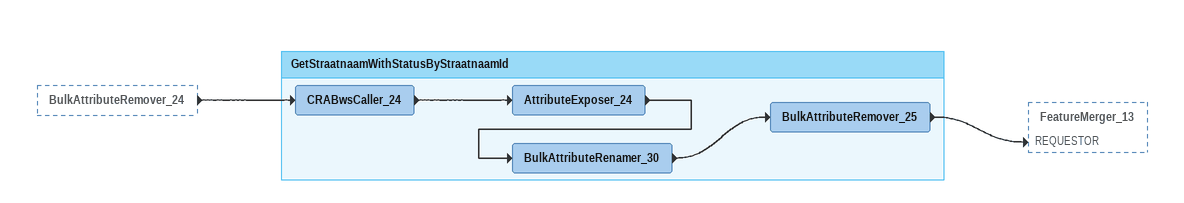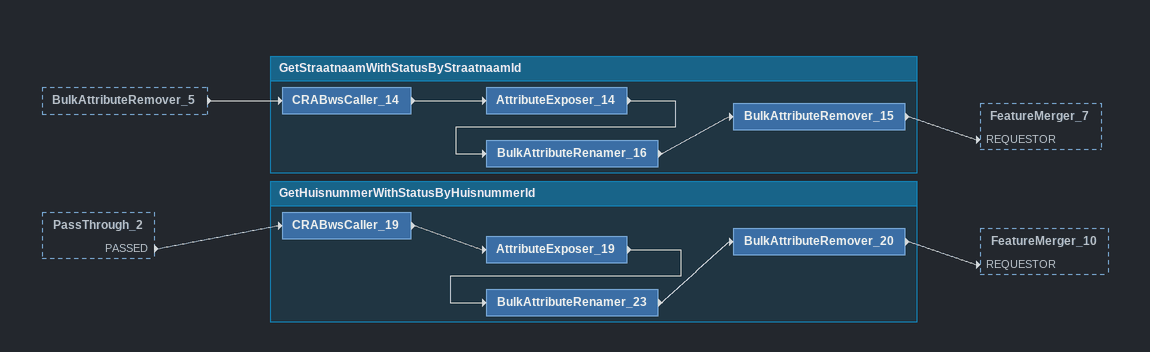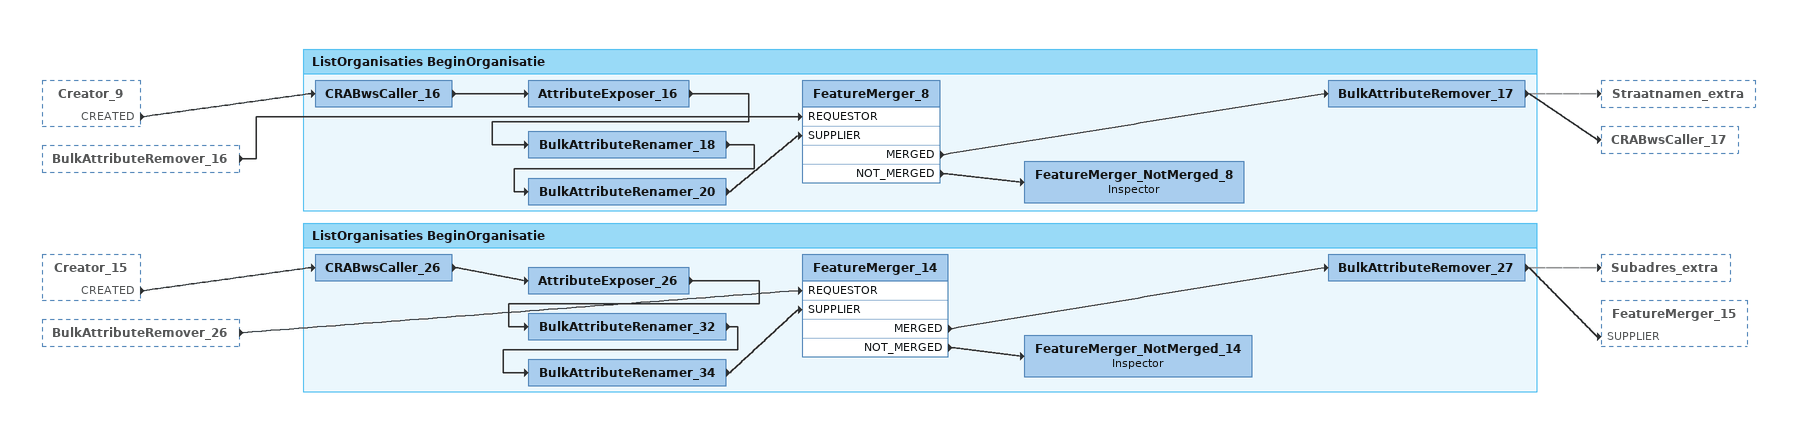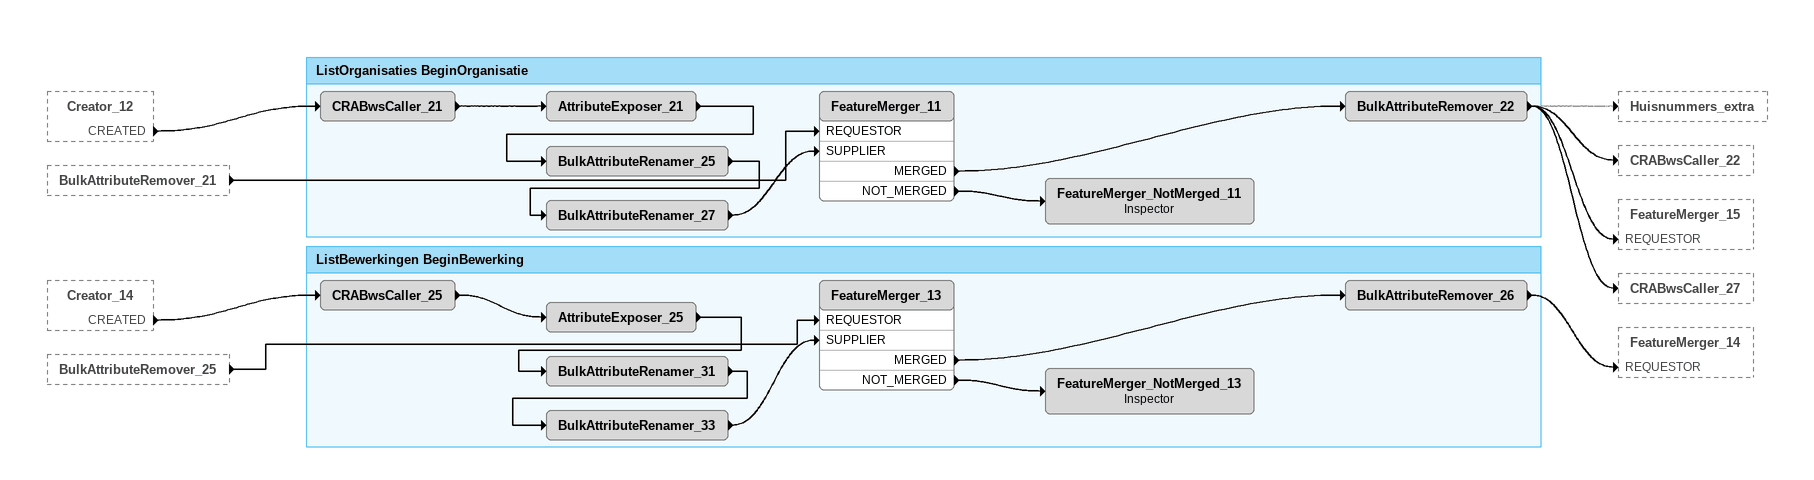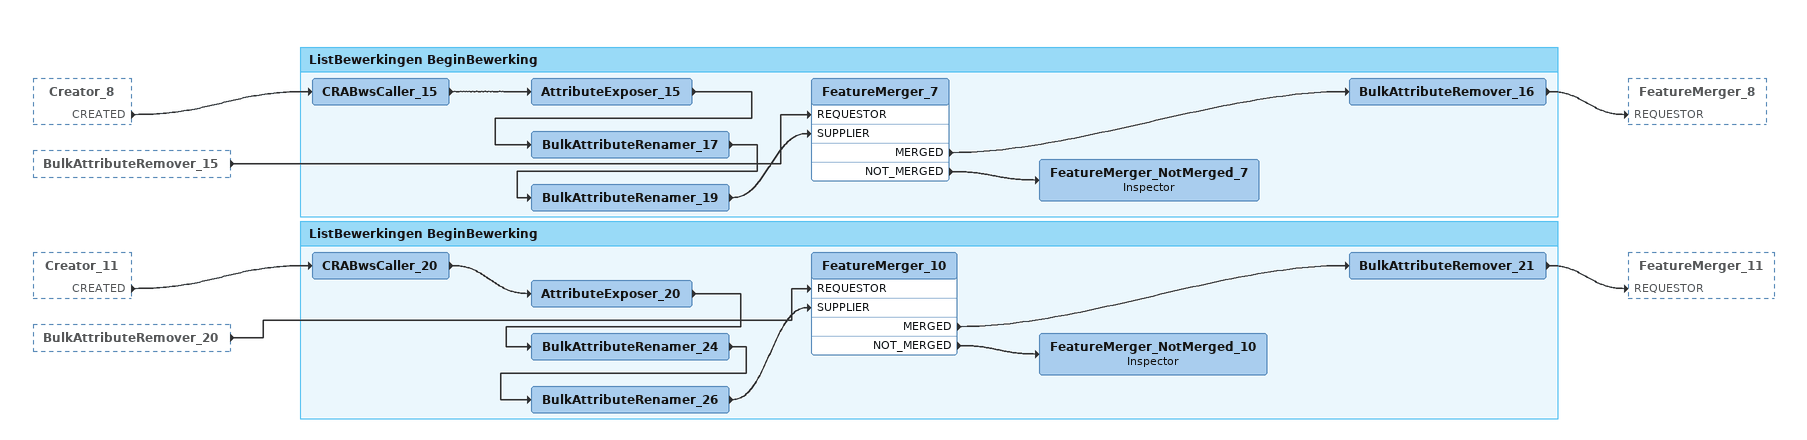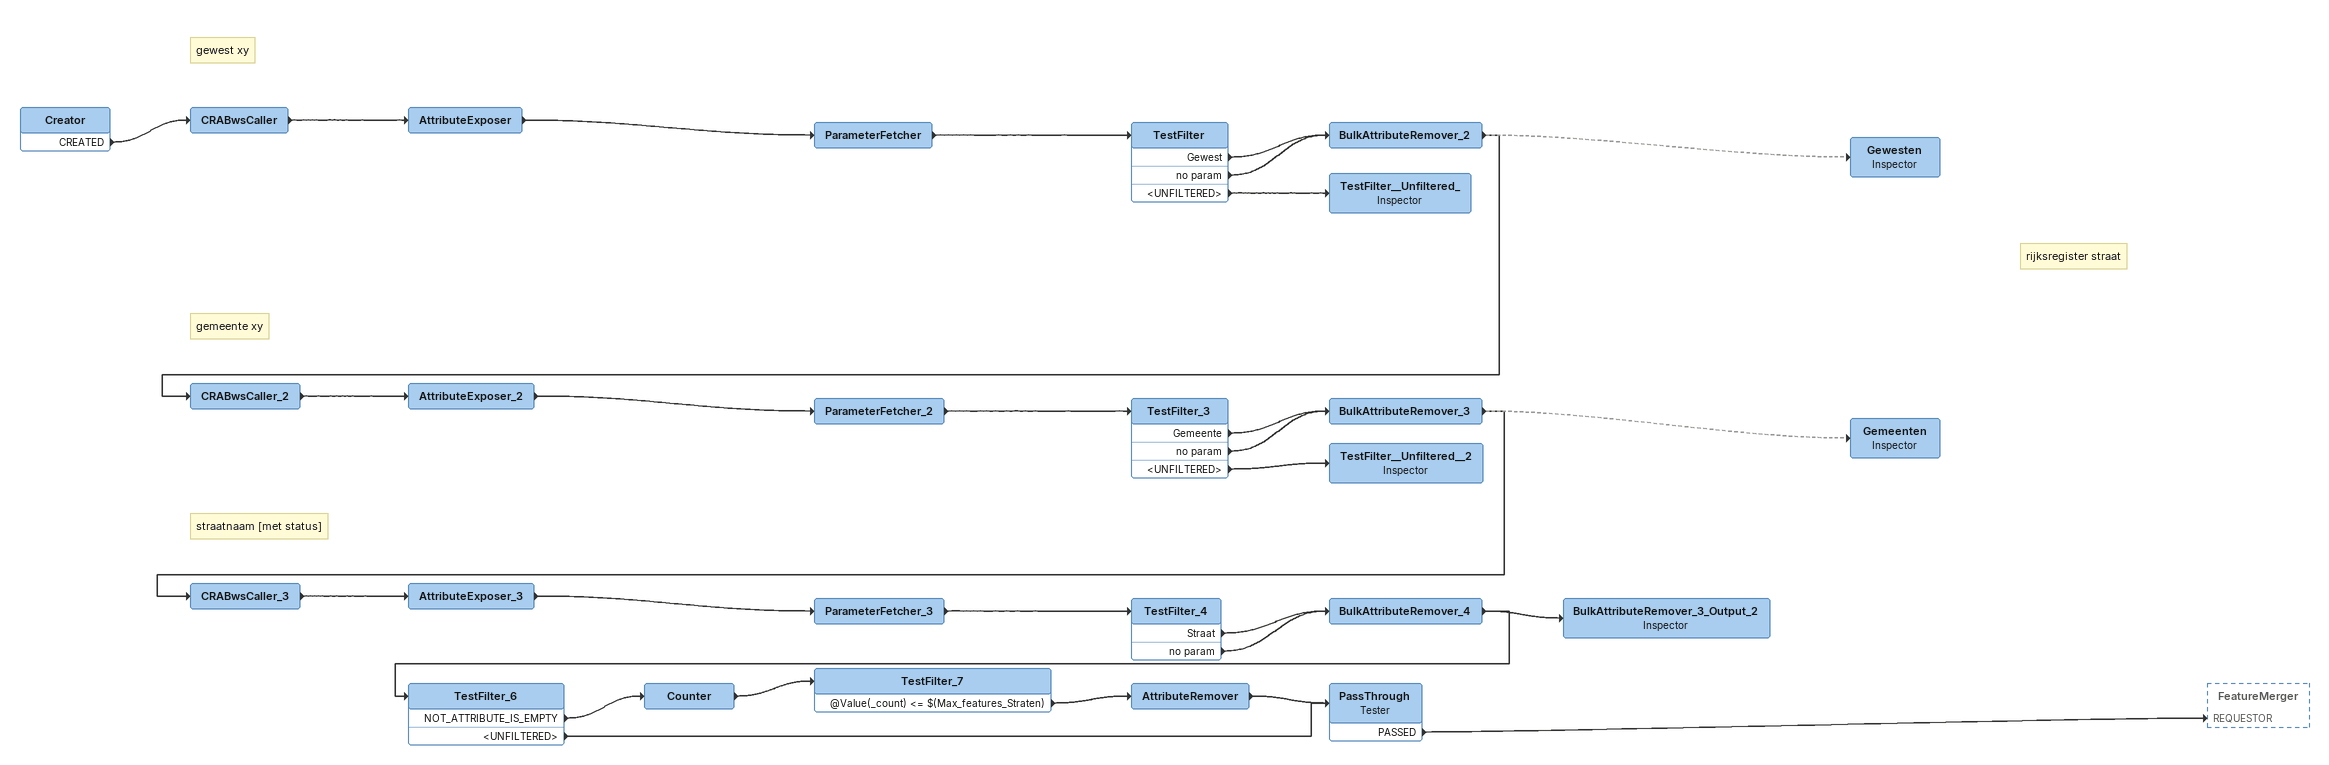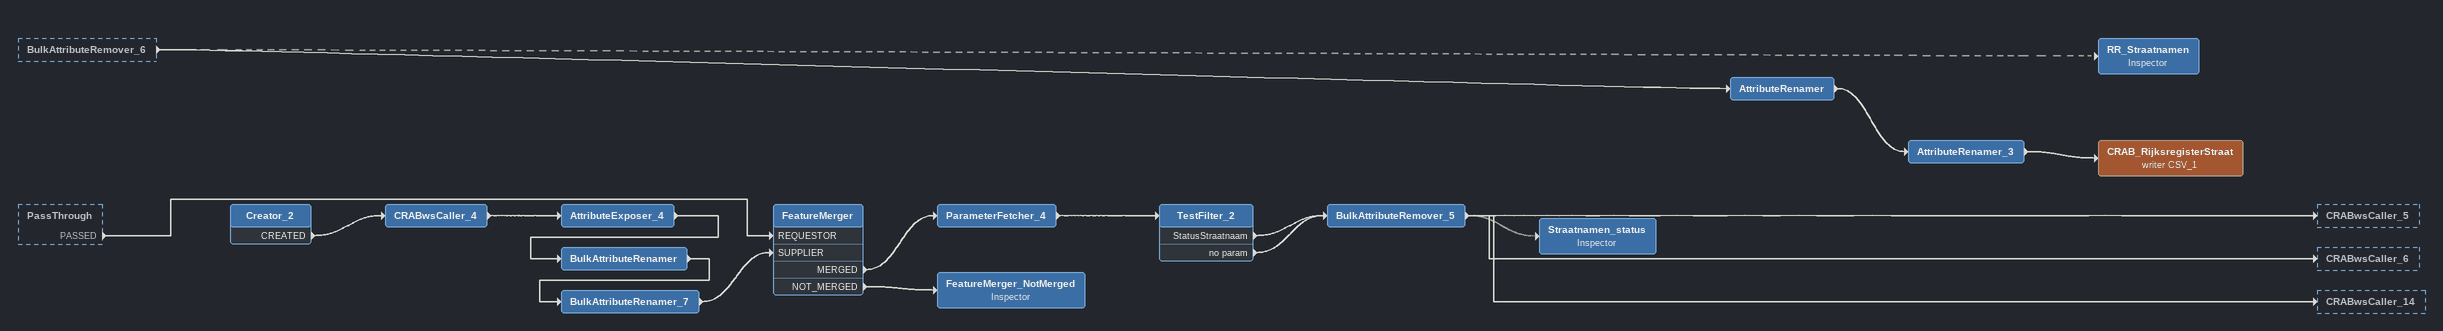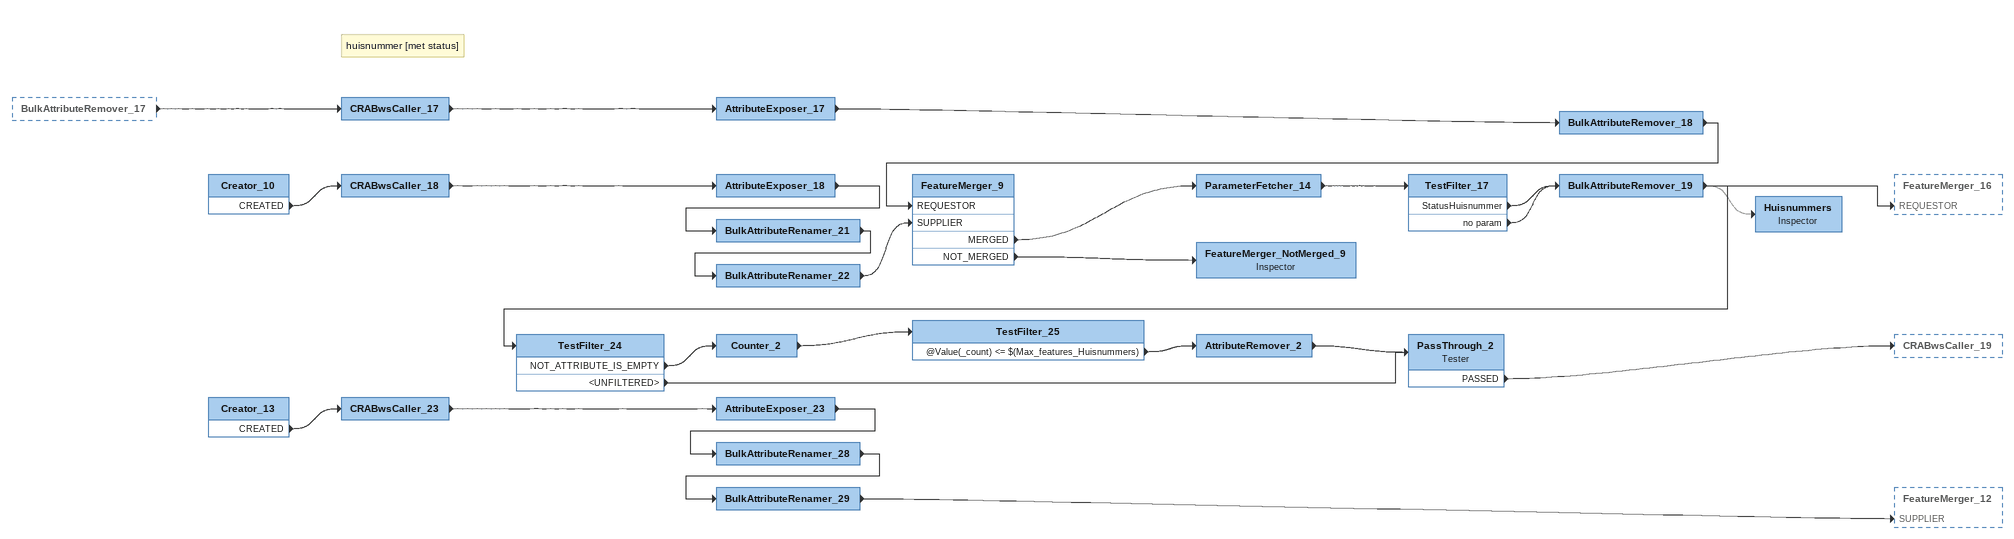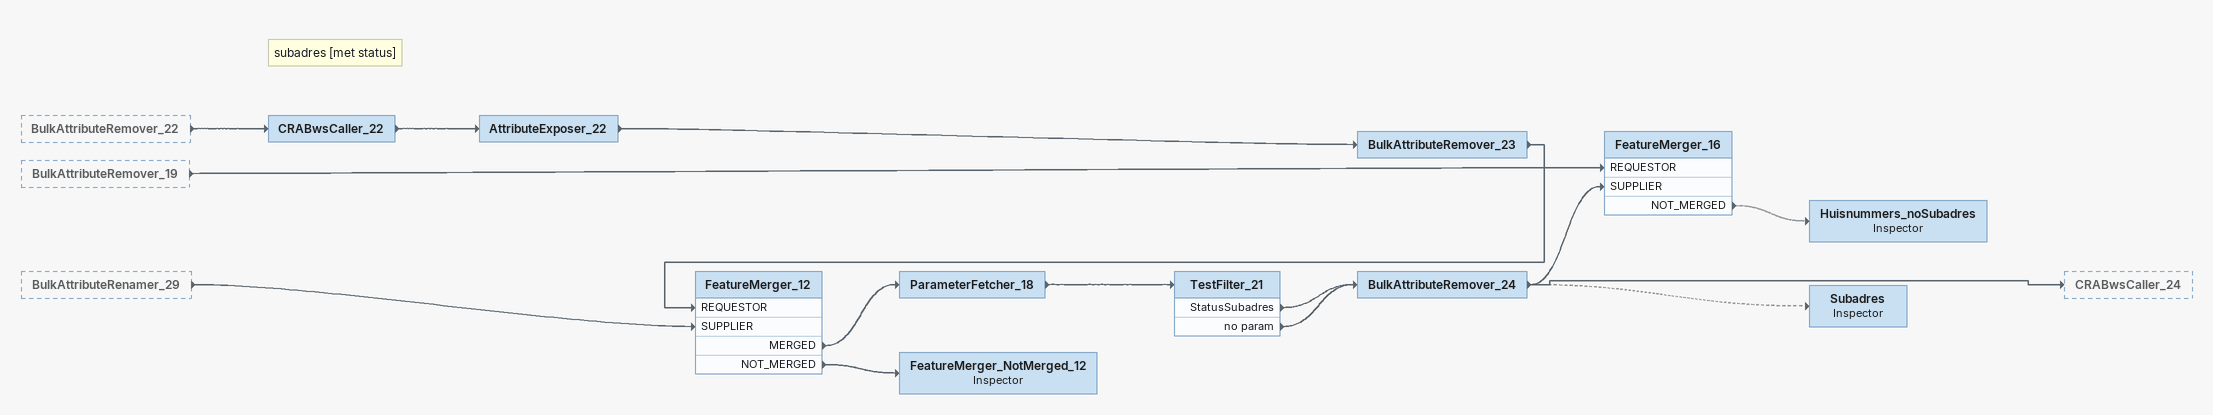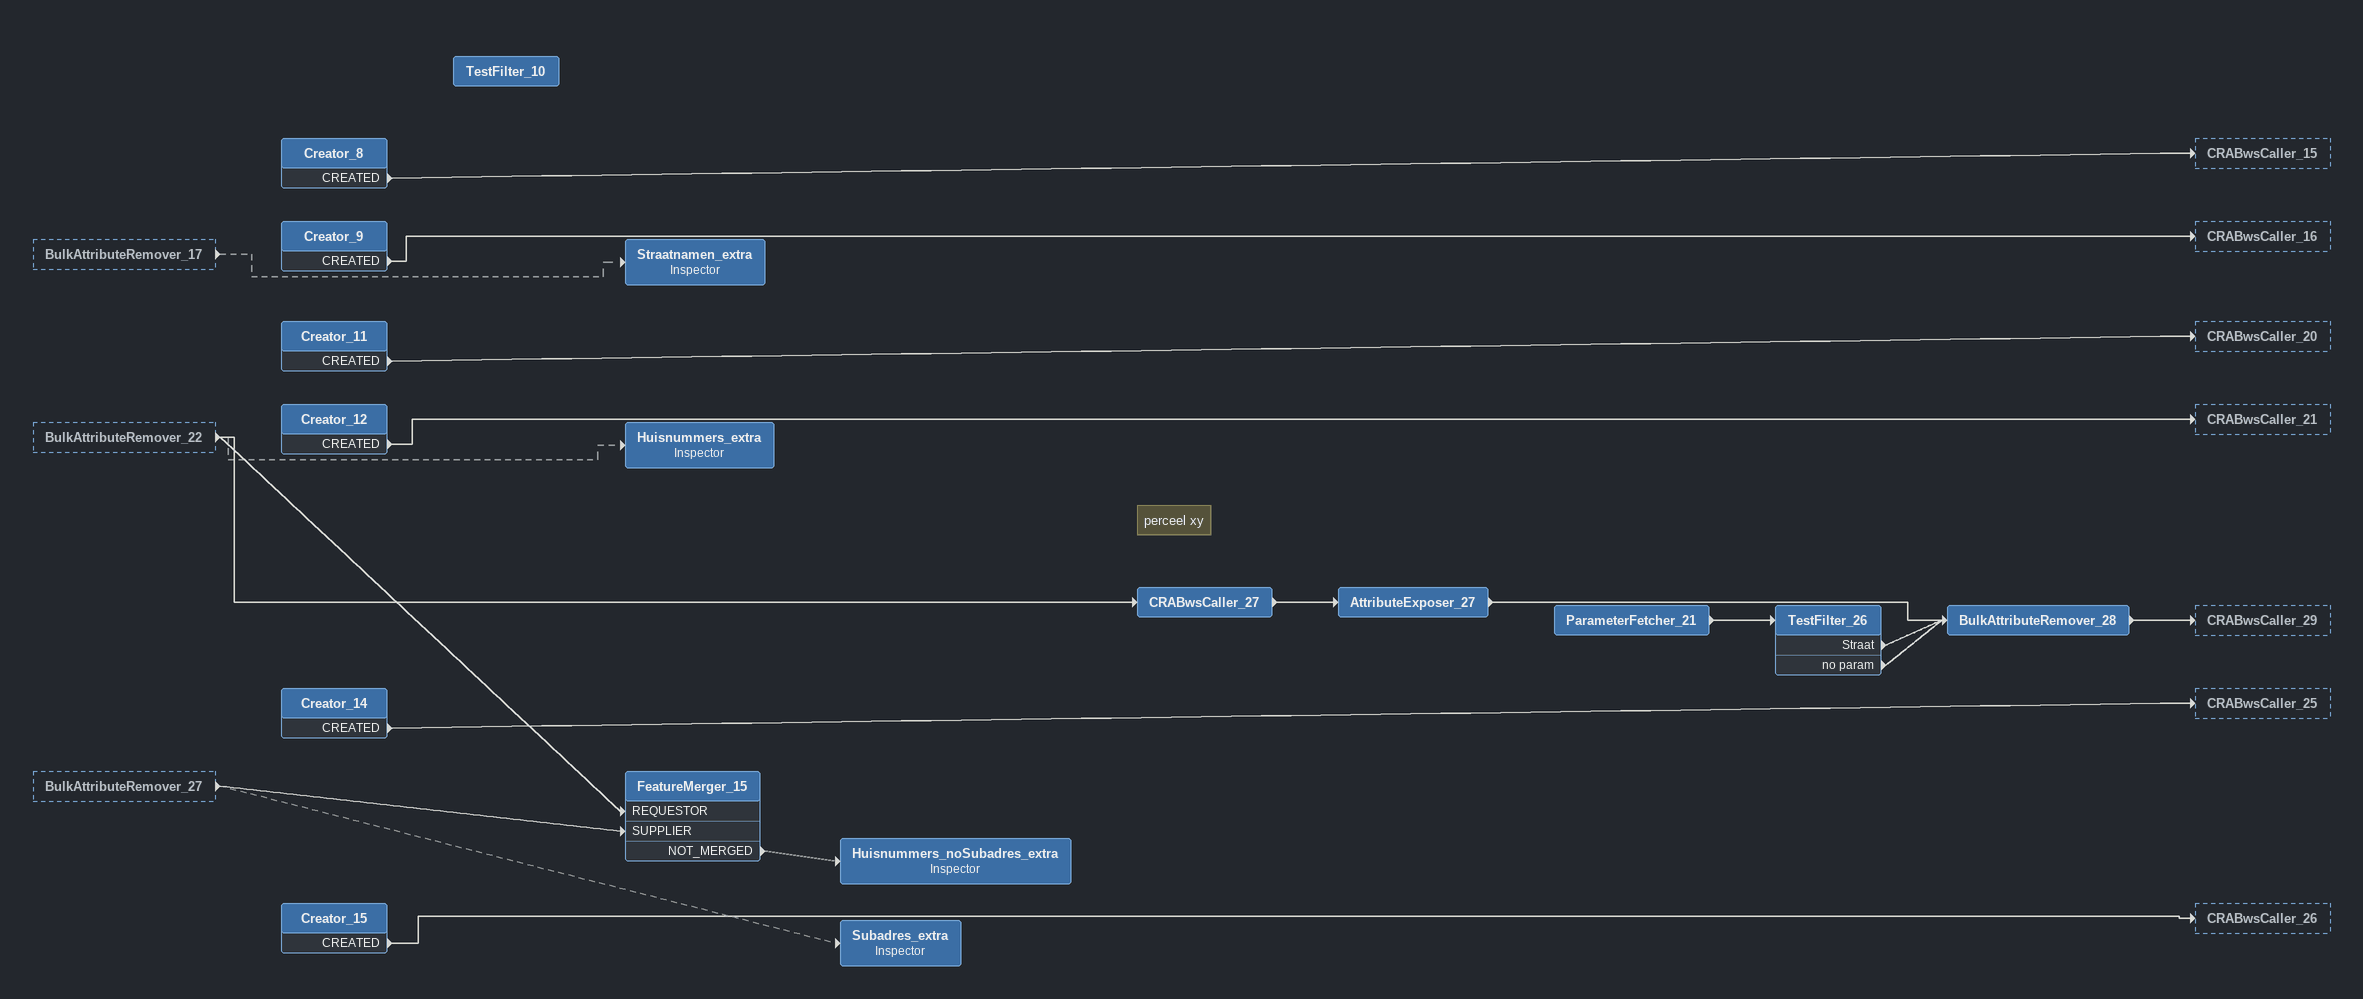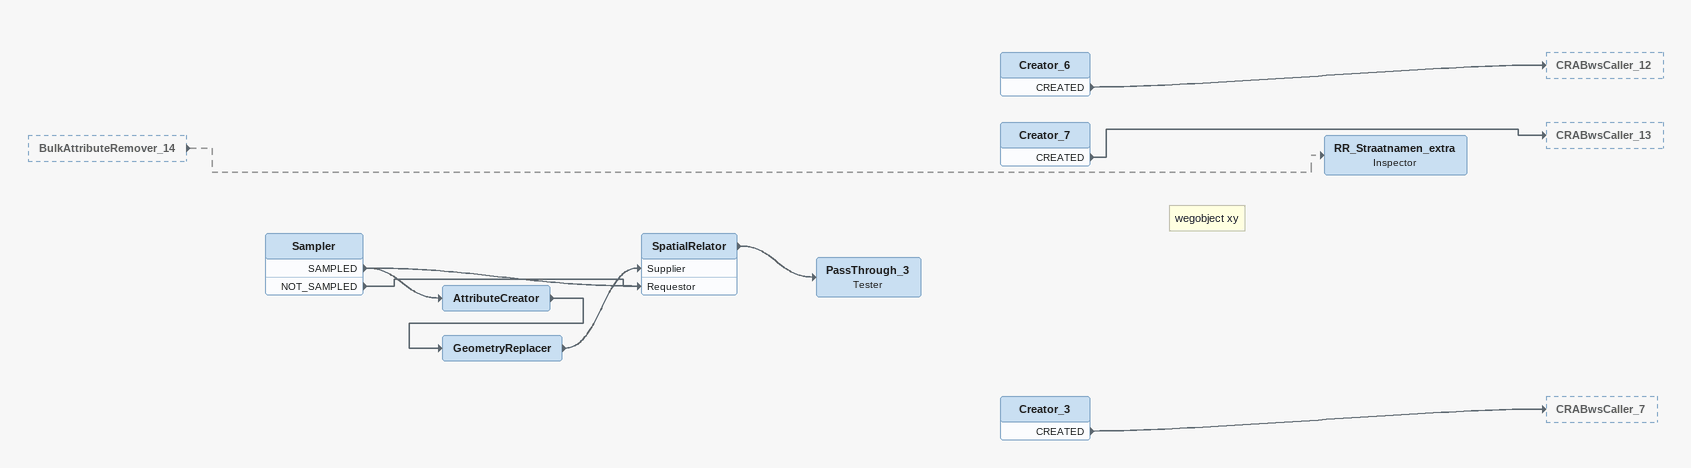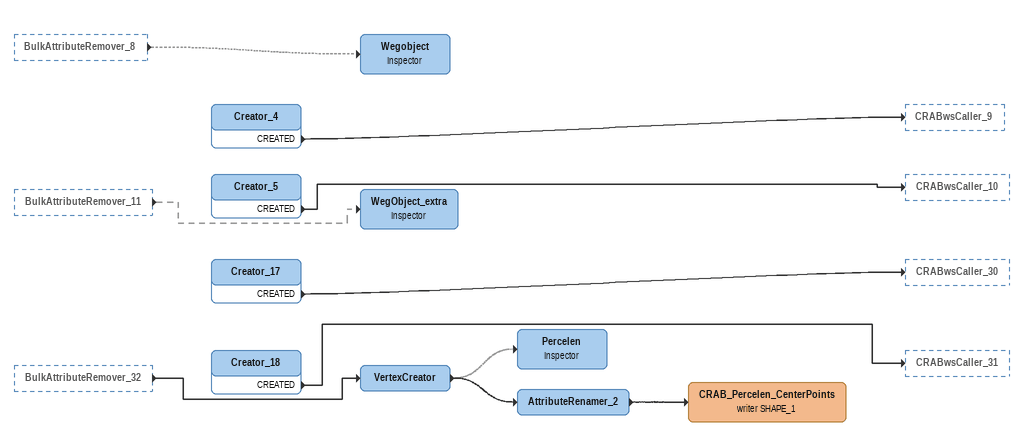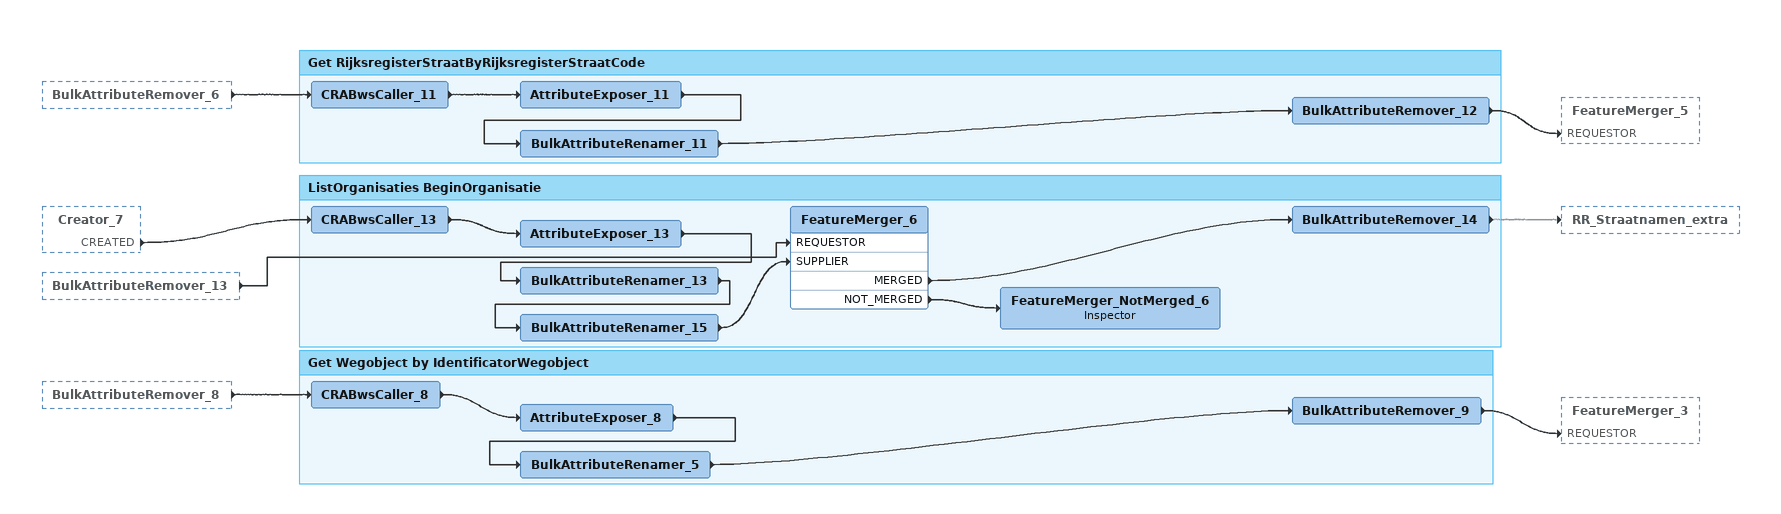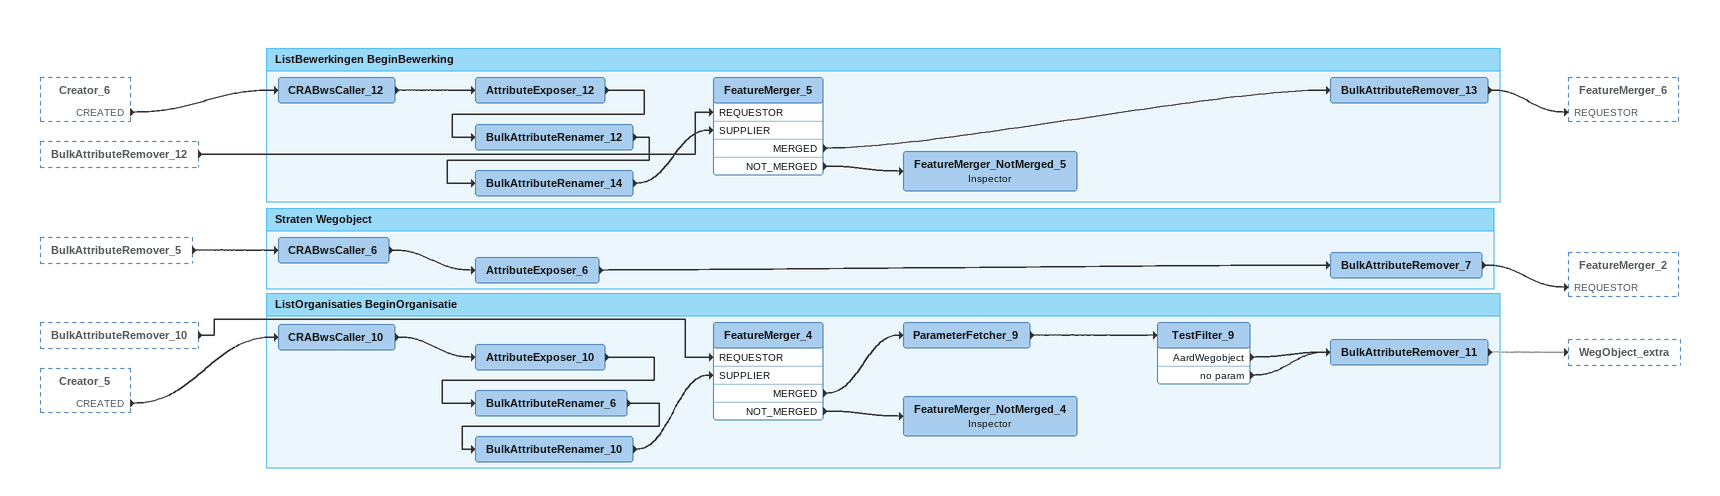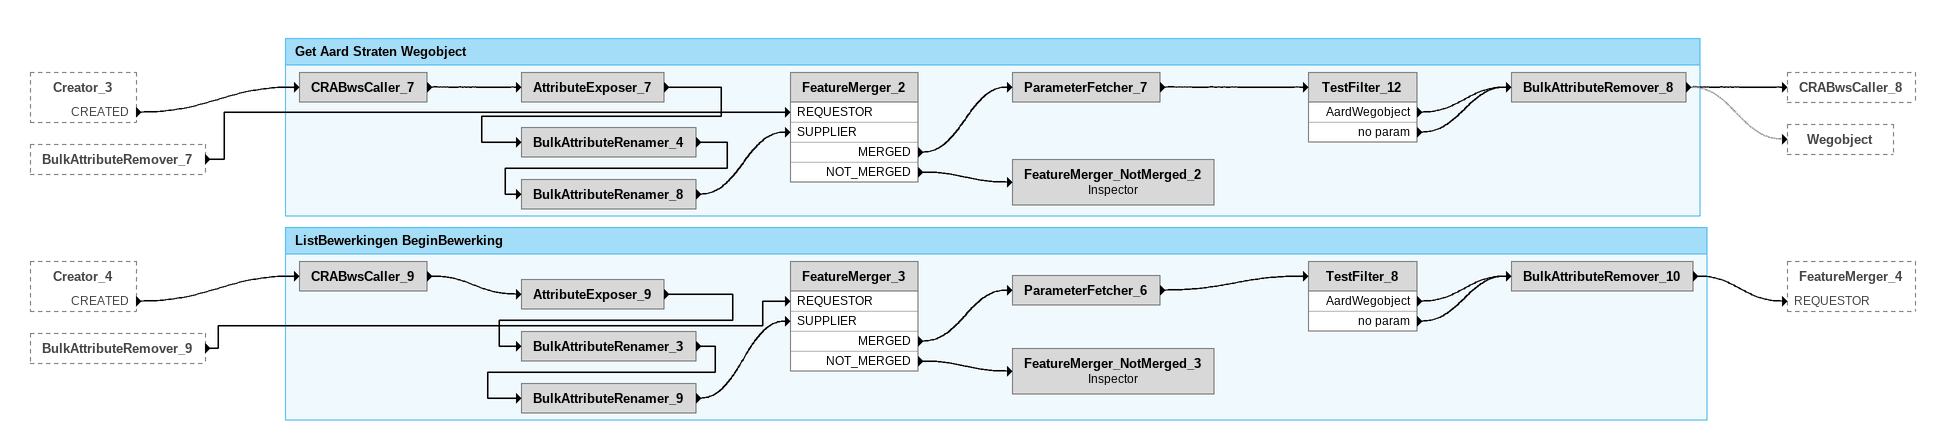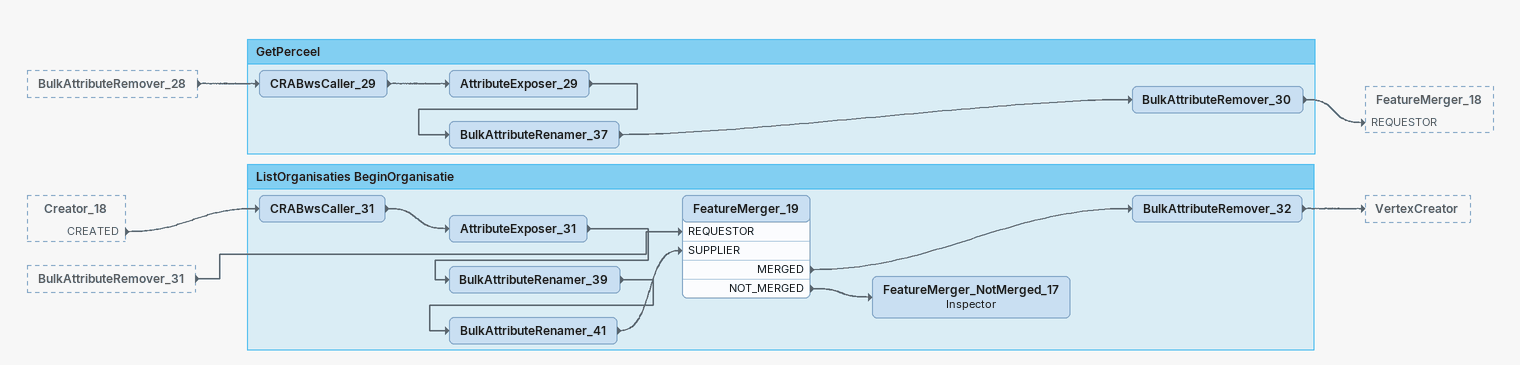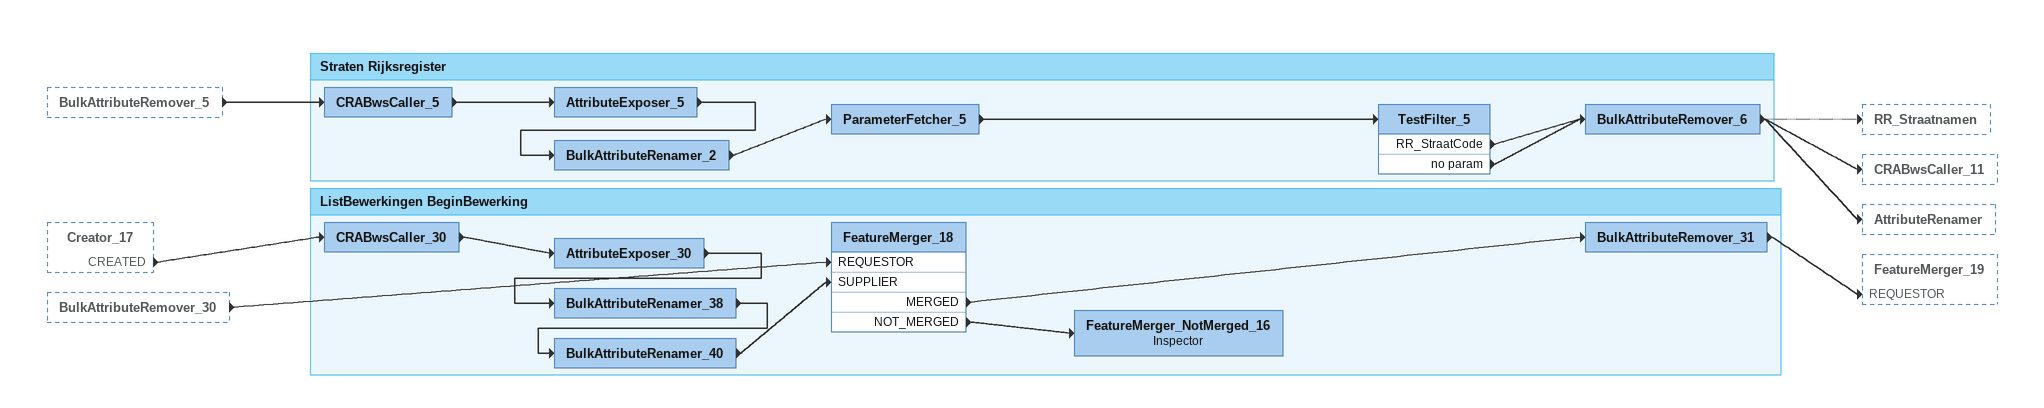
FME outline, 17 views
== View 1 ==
BulkAttributeRemover_24 [outside]
    -> CRABwsCaller_24

Bookmark: GetStraatnaamWithStatusByStraatnaamId
CRABwsCaller_24
    -> AttributeExposer_24
AttributeExposer_24
    -> BulkAttributeRenamer_30
BulkAttributeRenamer_30
    -> BulkAttributeRemover_25
BulkAttributeRemover_25
    -> FeatureMerger_13 [REQUESTOR]

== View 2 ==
BulkAttributeRemover_5 [outside]
    -> CRABwsCaller_14
PassThrough_2 [outside]
    PASSED -> CRABwsCaller_19

Bookmark: GetStraatnaamWithStatusByStraatnaamId
CRABwsCaller_14
    -> AttributeExposer_14
AttributeExposer_14
    -> BulkAttributeRenamer_16
BulkAttributeRenamer_16
    -> BulkAttributeRemover_15
BulkAttributeRemover_15
    -> FeatureMerger_7 [REQUESTOR]

Bookmark: GetHuisnummerWithStatusByHuisnummerId
CRABwsCaller_19
    -> AttributeExposer_19
AttributeExposer_19
    -> BulkAttributeRenamer_23
BulkAttributeRenamer_23
    -> BulkAttributeRemover_20
BulkAttributeRemover_20
    -> FeatureMerger_10 [REQUESTOR]

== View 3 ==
Creator_9 [outside]
    CREATED -> CRABwsCaller_16
BulkAttributeRemover_16 [outside]
    -> FeatureMerger_8 [REQUESTOR]
Creator_15 [outside]
    CREATED -> CRABwsCaller_26
BulkAttributeRemover_26 [outside]
    -> FeatureMerger_14 [REQUESTOR]

Bookmark: ListOrganisaties BeginOrganisatie
CRABwsCaller_16
    -> AttributeExposer_16
AttributeExposer_16
    -> BulkAttributeRenamer_18
BulkAttributeRenamer_18
    -> BulkAttributeRenamer_20
BulkAttributeRenamer_20
    -> FeatureMerger_8 [SUPPLIER]
FeatureMerger_8
    MERGED -> BulkAttributeRemover_17
    NOT_MERGED -> FeatureMerger_NotMerged_8
BulkAttributeRemover_17
    -> Straatnamen_extra [off]
    -> CRABwsCaller_17
FeatureMerger_NotMerged_8: Inspector

Bookmark: ListOrganisaties BeginOrganisatie
CRABwsCaller_26
    -> AttributeExposer_26
AttributeExposer_26
    -> BulkAttributeRenamer_32
BulkAttributeRenamer_32
    -> BulkAttributeRenamer_34
BulkAttributeRenamer_34
    -> FeatureMerger_14 [SUPPLIER]
FeatureMerger_14
    MERGED -> BulkAttributeRemover_27
    NOT_MERGED -> FeatureMerger_NotMerged_14
BulkAttributeRemover_27
    -> Subadres_extra [off]
    -> FeatureMerger_15 [SUPPLIER]
FeatureMerger_NotMerged_14: Inspector

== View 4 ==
Creator_12 [outside]
    CREATED -> CRABwsCaller_21
BulkAttributeRemover_21 [outside]
    -> FeatureMerger_11 [REQUESTOR]
Creator_14 [outside]
    CREATED -> CRABwsCaller_25
BulkAttributeRemover_25 [outside]
    -> FeatureMerger_13 [REQUESTOR]

Bookmark: ListOrganisaties BeginOrganisatie
CRABwsCaller_21
    -> AttributeExposer_21
AttributeExposer_21
    -> BulkAttributeRenamer_25
BulkAttributeRenamer_25
    -> BulkAttributeRenamer_27
BulkAttributeRenamer_27
    -> FeatureMerger_11 [SUPPLIER]
FeatureMerger_11
    MERGED -> BulkAttributeRemover_22
    NOT_MERGED -> FeatureMerger_NotMerged_11
BulkAttributeRemover_22
    -> Huisnummers_extra [off]
    -> CRABwsCaller_22
    -> FeatureMerger_15 [REQUESTOR]
    -> CRABwsCaller_27
FeatureMerger_NotMerged_11: Inspector

Bookmark: ListBewerkingen BeginBewerking
CRABwsCaller_25
    -> AttributeExposer_25
AttributeExposer_25
    -> BulkAttributeRenamer_31
BulkAttributeRenamer_31
    -> BulkAttributeRenamer_33
BulkAttributeRenamer_33
    -> FeatureMerger_13 [SUPPLIER]
FeatureMerger_13
    MERGED -> BulkAttributeRemover_26
    NOT_MERGED -> FeatureMerger_NotMerged_13
BulkAttributeRemover_26
    -> FeatureMerger_14 [REQUESTOR]
FeatureMerger_NotMerged_13: Inspector

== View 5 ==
Creator_8 [outside]
    CREATED -> CRABwsCaller_15
BulkAttributeRemover_15 [outside]
    -> FeatureMerger_7 [REQUESTOR]
Creator_11 [outside]
    CREATED -> CRABwsCaller_20
BulkAttributeRemover_20 [outside]
    -> FeatureMerger_10 [REQUESTOR]

Bookmark: ListBewerkingen BeginBewerking
CRABwsCaller_15
    -> AttributeExposer_15
AttributeExposer_15
    -> BulkAttributeRenamer_17
BulkAttributeRenamer_17
    -> BulkAttributeRenamer_19
BulkAttributeRenamer_19
    -> FeatureMerger_7 [SUPPLIER]
FeatureMerger_7
    MERGED -> BulkAttributeRemover_16
    NOT_MERGED -> FeatureMerger_NotMerged_7
BulkAttributeRemover_16
    -> FeatureMerger_8 [REQUESTOR]
FeatureMerger_NotMerged_7: Inspector

Bookmark: ListBewerkingen BeginBewerking
CRABwsCaller_20
    -> AttributeExposer_20
AttributeExposer_20
    -> BulkAttributeRenamer_24
BulkAttributeRenamer_24
    -> BulkAttributeRenamer_26
BulkAttributeRenamer_26
    -> FeatureMerger_10 [SUPPLIER]
FeatureMerger_10
    MERGED -> BulkAttributeRemover_21
    NOT_MERGED -> FeatureMerger_NotMerged_10
BulkAttributeRemover_21
    -> FeatureMerger_11 [REQUESTOR]
FeatureMerger_NotMerged_10: Inspector

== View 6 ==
Creator
    CREATED -> CRABwsCaller
Note: gewest xy
CRABwsCaller
    -> AttributeExposer
AttributeExposer
    -> ParameterFetcher
ParameterFetcher
    -> TestFilter
TestFilter
    Gewest -> BulkAttributeRemover_2
    no param -> BulkAttributeRemover_2
    <UNFILTERED> -> TestFilter__Unfiltered_
BulkAttributeRemover_2
    -> CRABwsCaller_2
    -> Gewesten [off]
Note: rijksregister straat
Gewesten: Inspector
Note: gemeente xy
CRABwsCaller_2
    -> AttributeExposer_2
AttributeExposer_2
    -> ParameterFetcher_2
ParameterFetcher_2
    -> TestFilter_3
TestFilter_3
    Gemeente -> BulkAttributeRemover_3
    no param -> BulkAttributeRemover_3
    <UNFILTERED> -> TestFilter__Unfiltered__2
BulkAttributeRemover_3
    -> CRABwsCaller_3
    -> Gemeenten [off]
Gemeenten: Inspector
Note: straatnaam [met status]
CRABwsCaller_3
    -> AttributeExposer_3
AttributeExposer_3
    -> ParameterFetcher_3
ParameterFetcher_3
    -> TestFilter_4
TestFilter_4
    Straat -> BulkAttributeRemover_4
    no param -> BulkAttributeRemover_4
BulkAttributeRemover_4
    -> BulkAttributeRemover_3_Output_2
    -> TestFilter_6
BulkAttributeRemover_3_Output_2: Inspector
TestFilter_6
    NOT_ATTRIBUTE_IS_EMPTY -> Counter
    <UNFILTERED> -> PassThrough
Counter
    -> TestFilter_7
TestFilter_7
    @Value(_count) <= $(Max_features_Straten) -> AttributeRemover
AttributeRemover
    -> PassThrough
PassThrough: Tester
    PASSED -> FeatureMerger [REQUESTOR]
TestFilter__Unfiltered__2: Inspector
TestFilter__Unfiltered_: Inspector

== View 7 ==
BulkAttributeRemover_6 [outside]
    -> RR_Straatnamen [off]
    -> AttributeRenamer
PassThrough [outside]
    PASSED -> FeatureMerger [REQUESTOR]
Creator_2
    CREATED -> CRABwsCaller_4
CRABwsCaller_4
    -> AttributeExposer_4
AttributeExposer_4
    -> BulkAttributeRenamer
BulkAttributeRenamer
    -> BulkAttributeRenamer_7
BulkAttributeRenamer_7
    -> FeatureMerger [SUPPLIER]
FeatureMerger
    MERGED -> ParameterFetcher_4
    NOT_MERGED -> FeatureMerger_NotMerged
ParameterFetcher_4
    -> TestFilter_2
TestFilter_2
    StatusStraatnaam -> BulkAttributeRemover_5
    no param -> BulkAttributeRemover_5
BulkAttributeRemover_5
    -> CRABwsCaller_5
    -> Straatnamen_status [off]
    -> CRABwsCaller_6
    -> CRABwsCaller_14
RR_Straatnamen: Inspector
AttributeRenamer
    -> AttributeRenamer_3
AttributeRenamer_3
    -> CRAB_RijksregisterStraat (writer CSV_1)
CRAB_RijksregisterStraat (writer CSV_1)
Straatnamen_status: Inspector
FeatureMerger_NotMerged: Inspector

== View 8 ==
BulkAttributeRemover_17 [outside]
    -> CRABwsCaller_17
Creator_10
    CREATED -> CRABwsCaller_18
CRABwsCaller_18
    -> AttributeExposer_18
AttributeExposer_18
    -> BulkAttributeRenamer_21
BulkAttributeRenamer_21
    -> BulkAttributeRenamer_22
BulkAttributeRenamer_22
    -> FeatureMerger_9 [SUPPLIER]
Creator_13
    CREATED -> CRABwsCaller_23
CRABwsCaller_23
    -> AttributeExposer_23
AttributeExposer_23
    -> BulkAttributeRenamer_28
BulkAttributeRenamer_28
    -> BulkAttributeRenamer_29
BulkAttributeRenamer_29
    -> FeatureMerger_12 [SUPPLIER]
Note: huisnummer [met status]
CRABwsCaller_17
    -> AttributeExposer_17
AttributeExposer_17
    -> BulkAttributeRemover_18
BulkAttributeRemover_18
    -> FeatureMerger_9 [REQUESTOR]
FeatureMerger_9
    MERGED -> ParameterFetcher_14
    NOT_MERGED -> FeatureMerger_NotMerged_9
ParameterFetcher_14
    -> TestFilter_17
TestFilter_17
    StatusHuisnummer -> BulkAttributeRemover_19
    no param -> BulkAttributeRemover_19
BulkAttributeRemover_19
    -> Huisnummers [off]
    -> TestFilter_24
    -> FeatureMerger_16 [REQUESTOR]
Huisnummers: Inspector
TestFilter_24
    NOT_ATTRIBUTE_IS_EMPTY -> Counter_2
    <UNFILTERED> -> PassThrough_2
Counter_2
    -> TestFilter_25
TestFilter_25
    @Value(_count) <= $(Max_features_Huisnummers) -> AttributeRemover_2
AttributeRemover_2
    -> PassThrough_2
PassThrough_2: Tester
    PASSED -> CRABwsCaller_19
FeatureMerger_NotMerged_9: Inspector

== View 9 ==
BulkAttributeRemover_22 [outside]
    -> CRABwsCaller_22
BulkAttributeRemover_19 [outside]
    -> FeatureMerger_16 [REQUESTOR]
BulkAttributeRenamer_29 [outside]
    -> FeatureMerger_12 [SUPPLIER]
Note: subadres [met status]
CRABwsCaller_22
    -> AttributeExposer_22
AttributeExposer_22
    -> BulkAttributeRemover_23
BulkAttributeRemover_23
    -> FeatureMerger_12 [REQUESTOR]
FeatureMerger_12
    MERGED -> ParameterFetcher_18
    NOT_MERGED -> FeatureMerger_NotMerged_12
ParameterFetcher_18
    -> TestFilter_21
TestFilter_21
    StatusSubadres -> BulkAttributeRemover_24
    no param -> BulkAttributeRemover_24
BulkAttributeRemover_24
    -> Subadres [off]
    -> CRABwsCaller_24
    -> FeatureMerger_16 [SUPPLIER]
FeatureMerger_16
    NOT_MERGED -> Huisnummers_noSubadres [off]
Huisnummers_noSubadres: Inspector
Subadres: Inspector
FeatureMerger_NotMerged_12: Inspector

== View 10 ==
BulkAttributeRemover_17 [outside]
    -> Straatnamen_extra [off]
BulkAttributeRemover_22 [outside]
    -> Huisnummers_extra [off]
    -> FeatureMerger_15 [REQUESTOR]
    -> CRABwsCaller_27
BulkAttributeRemover_27 [outside]
    -> Subadres_extra [off]
    -> FeatureMerger_15 [SUPPLIER]
Creator_8
    CREATED -> CRABwsCaller_15
Creator_9
    CREATED -> CRABwsCaller_16
Straatnamen_extra: Inspector
Creator_11
    CREATED -> CRABwsCaller_20
Creator_12
    CREATED -> CRABwsCaller_21
Huisnummers_extra: Inspector
Note: perceel xy
CRABwsCaller_27
    -> AttributeExposer_27
AttributeExposer_27
    -> BulkAttributeRemover_28
Creator_14
    CREATED -> CRABwsCaller_25
Creator_15
    CREATED -> CRABwsCaller_26
FeatureMerger_15
    NOT_MERGED -> Huisnummers_noSubadres_extra [off]
Huisnummers_noSubadres_extra: Inspector
Subadres_extra: Inspector
TestFilter_10
ParameterFetcher_21
    -> TestFilter_26
TestFilter_26
    Straat -> BulkAttributeRemover_28
    no param -> BulkAttributeRemover_28
BulkAttributeRemover_28
    -> CRABwsCaller_29

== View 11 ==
BulkAttributeRemover_14 [outside]
    -> RR_Straatnamen_extra [off]
Sampler
    SAMPLED -> AttributeCreator
    SAMPLED -> SpatialRelator [Requestor]
    NOT_SAMPLED -> SpatialRelator [Requestor]
AttributeCreator
    -> GeometryReplacer
GeometryReplacer
    -> SpatialRelator [Supplier]
SpatialRelator
    -> PassThrough_3
PassThrough_3: Tester
Creator_6
    CREATED -> CRABwsCaller_12
Creator_7
    CREATED -> CRABwsCaller_13
RR_Straatnamen_extra: Inspector
Note: wegobject xy
Creator_3
    CREATED -> CRABwsCaller_7

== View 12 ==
BulkAttributeRemover_8 [outside]
    -> Wegobject [off]
BulkAttributeRemover_11 [outside]
    -> WegObject_extra [off]
BulkAttributeRemover_32 [outside]
    -> VertexCreator
Wegobject: Inspector
Creator_4
    CREATED -> CRABwsCaller_9
Creator_5
    CREATED -> CRABwsCaller_10
WegObject_extra: Inspector
Creator_17
    CREATED -> CRABwsCaller_30
Creator_18
    CREATED -> CRABwsCaller_31
VertexCreator
    -> Percelen [off]
    -> AttributeRenamer_2
Percelen: Inspector
AttributeRenamer_2
    -> CRAB_Percelen_CenterPoints (writer SHAPE_1)
CRAB_Percelen_CenterPoints (writer SHAPE_1)

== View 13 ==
BulkAttributeRemover_6 [outside]
    -> CRABwsCaller_11
Creator_7 [outside]
    CREATED -> CRABwsCaller_13
BulkAttributeRemover_13 [outside]
    -> FeatureMerger_6 [REQUESTOR]
BulkAttributeRemover_8 [outside]
    -> CRABwsCaller_8

Bookmark: Get RijksregisterStraatByRijksregisterStraatCode
CRABwsCaller_11
    -> AttributeExposer_11
AttributeExposer_11
    -> BulkAttributeRenamer_11
BulkAttributeRenamer_11
    -> BulkAttributeRemover_12
BulkAttributeRemover_12
    -> FeatureMerger_5 [REQUESTOR]

Bookmark: ListOrganisaties BeginOrganisatie
CRABwsCaller_13
    -> AttributeExposer_13
AttributeExposer_13
    -> BulkAttributeRenamer_13
BulkAttributeRenamer_13
    -> BulkAttributeRenamer_15
BulkAttributeRenamer_15
    -> FeatureMerger_6 [SUPPLIER]
FeatureMerger_6
    MERGED -> BulkAttributeRemover_14
    NOT_MERGED -> FeatureMerger_NotMerged_6
BulkAttributeRemover_14
    -> RR_Straatnamen_extra [off]
FeatureMerger_NotMerged_6: Inspector

Bookmark: Get Wegobject by IdentificatorWegobject
CRABwsCaller_8
    -> AttributeExposer_8
AttributeExposer_8
    -> BulkAttributeRenamer_5
BulkAttributeRenamer_5
    -> BulkAttributeRemover_9
BulkAttributeRemover_9
    -> FeatureMerger_3 [REQUESTOR]

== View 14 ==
Creator_6 [outside]
    CREATED -> CRABwsCaller_12
BulkAttributeRemover_12 [outside]
    -> FeatureMerger_5 [REQUESTOR]
BulkAttributeRemover_5 [outside]
    -> CRABwsCaller_6
BulkAttributeRemover_10 [outside]
    -> FeatureMerger_4 [REQUESTOR]
Creator_5 [outside]
    CREATED -> CRABwsCaller_10

Bookmark: Straten Wegobject
CRABwsCaller_6
    -> AttributeExposer_6
AttributeExposer_6
    -> BulkAttributeRemover_7
BulkAttributeRemover_7
    -> FeatureMerger_2 [REQUESTOR]

Bookmark: ListBewerkingen BeginBewerking
CRABwsCaller_12
    -> AttributeExposer_12
AttributeExposer_12
    -> BulkAttributeRenamer_12
BulkAttributeRenamer_12
    -> BulkAttributeRenamer_14
BulkAttributeRenamer_14
    -> FeatureMerger_5 [SUPPLIER]
FeatureMerger_5
    MERGED -> BulkAttributeRemover_13
    NOT_MERGED -> FeatureMerger_NotMerged_5
BulkAttributeRemover_13
    -> FeatureMerger_6 [REQUESTOR]
FeatureMerger_NotMerged_5: Inspector

Bookmark: ListOrganisaties BeginOrganisatie
CRABwsCaller_10
    -> AttributeExposer_10
AttributeExposer_10
    -> BulkAttributeRenamer_6
BulkAttributeRenamer_6
    -> BulkAttributeRenamer_10
BulkAttributeRenamer_10
    -> FeatureMerger_4 [SUPPLIER]
FeatureMerger_4
    MERGED -> ParameterFetcher_9
    NOT_MERGED -> FeatureMerger_NotMerged_4
ParameterFetcher_9
    -> TestFilter_9
TestFilter_9
    AardWegobject -> BulkAttributeRemover_11
    no param -> BulkAttributeRemover_11
BulkAttributeRemover_11
    -> WegObject_extra [off]
FeatureMerger_NotMerged_4: Inspector

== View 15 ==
Creator_3 [outside]
    CREATED -> CRABwsCaller_7
BulkAttributeRemover_7 [outside]
    -> FeatureMerger_2 [REQUESTOR]
Creator_4 [outside]
    CREATED -> CRABwsCaller_9
BulkAttributeRemover_9 [outside]
    -> FeatureMerger_3 [REQUESTOR]

Bookmark: Get Aard Straten Wegobject
CRABwsCaller_7
    -> AttributeExposer_7
AttributeExposer_7
    -> BulkAttributeRenamer_4
BulkAttributeRenamer_4
    -> BulkAttributeRenamer_8
BulkAttributeRenamer_8
    -> FeatureMerger_2 [SUPPLIER]
FeatureMerger_2
    MERGED -> ParameterFetcher_7
    NOT_MERGED -> FeatureMerger_NotMerged_2
ParameterFetcher_7
    -> TestFilter_12
TestFilter_12
    AardWegobject -> BulkAttributeRemover_8
    no param -> BulkAttributeRemover_8
BulkAttributeRemover_8
    -> CRABwsCaller_8
    -> Wegobject [off]
FeatureMerger_NotMerged_2: Inspector

Bookmark: ListBewerkingen BeginBewerking
CRABwsCaller_9
    -> AttributeExposer_9
AttributeExposer_9
    -> BulkAttributeRenamer_3
BulkAttributeRenamer_3
    -> BulkAttributeRenamer_9
BulkAttributeRenamer_9
    -> FeatureMerger_3 [SUPPLIER]
FeatureMerger_3
    MERGED -> ParameterFetcher_6
    NOT_MERGED -> FeatureMerger_NotMerged_3
ParameterFetcher_6
    -> TestFilter_8
TestFilter_8
    AardWegobject -> BulkAttributeRemover_10
    no param -> BulkAttributeRemover_10
BulkAttributeRemover_10
    -> FeatureMerger_4 [REQUESTOR]
FeatureMerger_NotMerged_3: Inspector

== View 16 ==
BulkAttributeRemover_28 [outside]
    -> CRABwsCaller_29
Creator_18 [outside]
    CREATED -> CRABwsCaller_31
BulkAttributeRemover_31 [outside]
    -> FeatureMerger_19 [REQUESTOR]

Bookmark: ListOrganisaties BeginOrganisatie
CRABwsCaller_31
    -> AttributeExposer_31
AttributeExposer_31
    -> BulkAttributeRenamer_39
BulkAttributeRenamer_39
    -> BulkAttributeRenamer_41
BulkAttributeRenamer_41
    -> FeatureMerger_19 [SUPPLIER]
FeatureMerger_19
    MERGED -> BulkAttributeRemover_32
    NOT_MERGED -> FeatureMerger_NotMerged_17
BulkAttributeRemover_32
    -> VertexCreator
FeatureMerger_NotMerged_17: Inspector

Bookmark: GetPerceel
CRABwsCaller_29
    -> AttributeExposer_29
AttributeExposer_29
    -> BulkAttributeRenamer_37
BulkAttributeRenamer_37
    -> BulkAttributeRemover_30
BulkAttributeRemover_30
    -> FeatureMerger_18 [REQUESTOR]

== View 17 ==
BulkAttributeRemover_5 [outside]
    -> CRABwsCaller_5
Creator_17 [outside]
    CREATED -> CRABwsCaller_30
BulkAttributeRemover_30 [outside]
    -> FeatureMerger_18 [REQUESTOR]

Bookmark: Straten Rijksregister
CRABwsCaller_5
    -> AttributeExposer_5
AttributeExposer_5
    -> BulkAttributeRenamer_2
BulkAttributeRenamer_2
    -> ParameterFetcher_5
ParameterFetcher_5
    -> TestFilter_5
TestFilter_5
    RR_StraatCode -> BulkAttributeRemover_6
    no param -> BulkAttributeRemover_6
BulkAttributeRemover_6
    -> RR_Straatnamen [off]
    -> CRABwsCaller_11
    -> AttributeRenamer

Bookmark: ListBewerkingen BeginBewerking
CRABwsCaller_30
    -> AttributeExposer_30
AttributeExposer_30
    -> BulkAttributeRenamer_38
BulkAttributeRenamer_38
    -> BulkAttributeRenamer_40
BulkAttributeRenamer_40
    -> FeatureMerger_18 [SUPPLIER]
FeatureMerger_18
    MERGED -> BulkAttributeRemover_31
    NOT_MERGED -> FeatureMerger_NotMerged_16
BulkAttributeRemover_31
    -> FeatureMerger_19 [REQUESTOR]
FeatureMerger_NotMerged_16: Inspector
